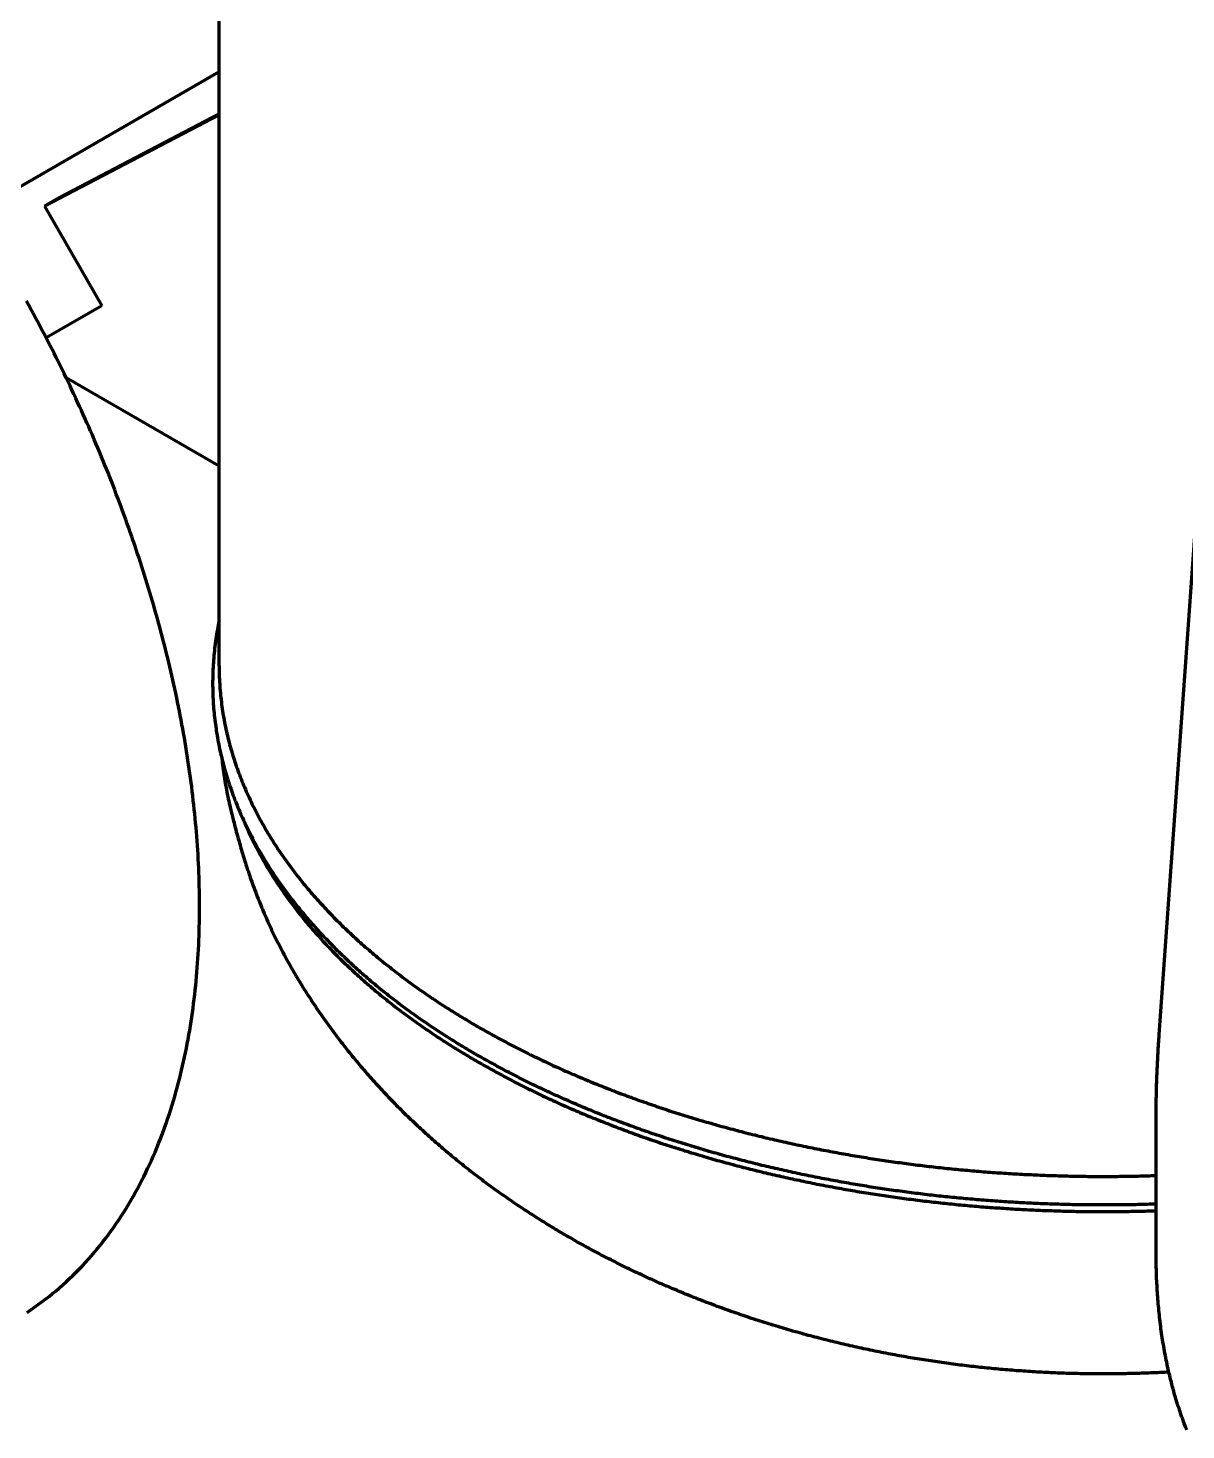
# Model space of a CAD drawing. Header units: millimetres. Extents: x 0 to 2382, y 0 to 420.
# Drawn here: x 303.14 to 328.67, y 49.28 to 80.2 of the extents above; entities that cross this region are included whole.
import ezdxf

# ---------------------------------------------------------------- set-up
doc = ezdxf.new("R2010")
doc.units = ezdxf.units.MM
doc.layers.add('01-VISIBLE', color=7, linetype='CONTINUOUS', lineweight=70)

msp = doc.modelspace()

# ---------------------------------------------------------------- linework, layer by layer
at = {"layer": '01-VISIBLE'}
for p, q in [((307.351, 66.128), (307.351, 86.487)), ((328.077, 57.996), (330.047, 85.642)), ((307.351, 79.228), (301.952, 76.111)), ((307.351, 78.283), (303.499, 76.268)), ((307.351, 78.301), (303.835, 76.461)), ((303.835, 76.461), (303.499, 76.268)), ((303.499, 76.268), (304.768, 74.071)), ((304.768, 74.071), (303.539, 73.361)), ((304.768, 74.071), (303.539, 73.361)), ((303.976, 72.486), (307.351, 70.538)), ((328.009, 53.166), (328.009, 56.129))]:
    msp.add_line(p, q, dxfattribs=at)
for points in [[(303.116, 51.87), (303.199, 51.926), (303.281, 51.982), (303.363, 52.041), (303.443, 52.1), (303.522, 52.16), (303.601, 52.222), (303.679, 52.284), (303.755, 52.348), (303.831, 52.413), (303.906, 52.479), (303.98, 52.546), (304.053, 52.615), (304.125, 52.684), (304.196, 52.754), (304.266, 52.825), (304.335, 52.897), (304.403, 52.97), (304.47, 53.044), (304.536, 53.119), (304.6, 53.195), (304.664, 53.272), (304.727, 53.349), (304.789, 53.427), (304.85, 53.506), (304.91, 53.586), (304.969, 53.667), (305.027, 53.748), (305.084, 53.83), (305.14, 53.913), (305.194, 53.996), (305.248, 54.08), (305.301, 54.165), (305.353, 54.25), (305.404, 54.336), (305.454, 54.423), (305.502, 54.51), (305.55, 54.597), (305.597, 54.685), (305.643, 54.774), (305.688, 54.863), (305.732, 54.953), (305.775, 55.043), (305.817, 55.133), (305.859, 55.224), (305.899, 55.315), (305.938, 55.407), (305.977, 55.499), (306.015, 55.592), (306.051, 55.684), (306.087, 55.778), (306.122, 55.871), (306.156, 55.965), (306.189, 56.059), (306.222, 56.153), (306.253, 56.248), (306.284, 56.343), (306.314, 56.438), (306.343, 56.534), (306.371, 56.63), (306.398, 56.726), (306.425, 56.822), (306.451, 56.918), (306.476, 57.015), (306.5, 57.112), (306.523, 57.209), (306.546, 57.306), (306.568, 57.403), (306.589, 57.501), (306.61, 57.598), (306.63, 57.696), (306.649, 57.794), (306.667, 57.892), (306.685, 57.99), (306.702, 58.089), (306.718, 58.187), (306.733, 58.286), (306.748, 58.385), (306.763, 58.483), (306.776, 58.582), (306.789, 58.681), (306.801, 58.78), (306.813, 58.879), (306.824, 58.979), (306.834, 59.078), (306.844, 59.177), (306.853, 59.277), (306.861, 59.376), (306.869, 59.476), (306.877, 59.575), (306.883, 59.675), (306.889, 59.774), (306.895, 59.874), (306.9, 59.974), (306.904, 60.073), (306.908, 60.173), (306.911, 60.273), (306.914, 60.373), (306.916, 60.472), (306.917, 60.572), (306.918, 60.672), (306.919, 60.772), (306.919, 60.872), (306.918, 60.971), (306.917, 61.071), (306.916, 61.171), (306.914, 61.271), (306.911, 61.371), (306.908, 61.47), (306.904, 61.57), (306.9, 61.67), (306.896, 61.77), (306.891, 61.869), (306.885, 61.969), (306.879, 62.069), (306.872, 62.168), (306.865, 62.268), (306.858, 62.367), (306.85, 62.467), (306.842, 62.566), (306.833, 62.666), (306.824, 62.765), (306.814, 62.864), (306.804, 62.964), (306.793, 63.063), (306.782, 63.162), (306.771, 63.261), (306.759, 63.36), (306.746, 63.459), (306.734, 63.558), (306.72, 63.657), (306.707, 63.756), (306.693, 63.855), (306.678, 63.954), (306.664, 64.052), (306.648, 64.151), (306.633, 64.25), (306.617, 64.348), (306.6, 64.447), (306.584, 64.545), (306.566, 64.643), (306.549, 64.742), (306.531, 64.84), (306.512, 64.938), (306.494, 65.036), (306.475, 65.134), (306.455, 65.232), (306.435, 65.33), (306.415, 65.427), (306.394, 65.525), (306.374, 65.623), (306.352, 65.72), (306.331, 65.817), (306.308, 65.915), (306.286, 66.012), (306.263, 66.109), (306.24, 66.206), (306.217, 66.303), (306.193, 66.4), (306.169, 66.497), (306.144, 66.594), (306.119, 66.691), (306.094, 66.787), (306.069, 66.884), (306.043, 66.98), (306.017, 67.076), (305.99, 67.173), (305.963, 67.269), (305.936, 67.365), (305.909, 67.461), (305.881, 67.557), (305.853, 67.652), (305.824, 67.748), (305.795, 67.844), (305.766, 67.939), (305.737, 68.034), (305.707, 68.13), (305.677, 68.225), (305.647, 68.32), (305.616, 68.415), (305.585, 68.51), (305.554, 68.604), (305.522, 68.699), (305.49, 68.794), (305.458, 68.888), (305.425, 68.983), (305.393, 69.077), (305.359, 69.171), (305.326, 69.265), (305.292, 69.359), (305.258, 69.453), (305.224, 69.546), (305.189, 69.64), (305.154, 69.734), (305.119, 69.827), (305.084, 69.92), (305.048, 70.013), (305.012, 70.107), (304.976, 70.2), (304.939, 70.292), (304.902, 70.385), (304.865, 70.478), (304.827, 70.57), (304.79, 70.663), (304.752, 70.755), (304.713, 70.847), (304.675, 70.939), (304.636, 71.031), (304.597, 71.123), (304.557, 71.214), (304.517, 71.306), (304.477, 71.398), (304.437, 71.489), (304.397, 71.58), (304.356, 71.671), (304.315, 71.762), (304.274, 71.853), (304.232, 71.944), (304.19, 72.034), (304.148, 72.125), (304.106, 72.215), (304.063, 72.305), (304.02, 72.395), (303.977, 72.485), (303.933, 72.575), (303.89, 72.665), (303.846, 72.755), (303.801, 72.844), (303.757, 72.933), (303.712, 73.023), (303.667, 73.112), (303.622, 73.201), (303.576, 73.289), (303.53, 73.378), (303.484, 73.467), (303.438, 73.555), (303.391, 73.643), (303.345, 73.731), (303.297, 73.819), (303.25, 73.907), (303.203, 73.995), (303.155, 74.083), (303.107, 74.17)], [(307.351, 67.13), (307.34, 67.079), (307.33, 67.028), (307.321, 66.977), (307.312, 66.926), (307.303, 66.875), (307.295, 66.824), (307.287, 66.773), (307.279, 66.721), (307.272, 66.67), (307.265, 66.619), (307.258, 66.567), (307.252, 66.516), (307.247, 66.464), (307.241, 66.413), (307.236, 66.361), (307.232, 66.31), (307.228, 66.258), (307.224, 66.206), (307.221, 66.155), (307.218, 66.103), (307.215, 66.051), (307.213, 65.999), (307.211, 65.947), (307.21, 65.896), (307.209, 65.844), (307.208, 65.792), (307.208, 65.74)], [(307.351, 66.128), (307.351, 66.078), (307.351, 66.028), (307.352, 65.978), (307.354, 65.928), (307.355, 65.878), (307.358, 65.828), (307.36, 65.778), (307.363, 65.728), (307.366, 65.678), (307.37, 65.628), (307.374, 65.578), (307.378, 65.528), (307.383, 65.478), (307.388, 65.429), (307.394, 65.379), (307.4, 65.329), (307.406, 65.28), (307.413, 65.23), (307.42, 65.18), (307.427, 65.131), (307.435, 65.081), (307.443, 65.032), (307.452, 64.983), (307.461, 64.934), (307.47, 64.884), (307.48, 64.835), (307.49, 64.786), (307.5, 64.737), (307.511, 64.688), (307.522, 64.64), (307.533, 64.591), (307.545, 64.542), (307.557, 64.494), (307.57, 64.445), (307.583, 64.397), (307.596, 64.348), (307.609, 64.3), (307.623, 64.252), (307.637, 64.204), (307.652, 64.156), (307.667, 64.109), (307.682, 64.061), (307.698, 64.013), (307.714, 63.966), (307.73, 63.919), (307.746, 63.871), (307.763, 63.824), (307.78, 63.777), (307.798, 63.73), (307.816, 63.684), (307.834, 63.637), (307.852, 63.59), (307.871, 63.544), (307.89, 63.498), (307.91, 63.452), (307.929, 63.406), (307.949, 63.36), (307.97, 63.314), (307.99, 63.268), (308.011, 63.223), (308.032, 63.177), (308.054, 63.132), (308.075, 63.087), (308.097, 63.042), (308.12, 62.997), (308.142, 62.953), (308.165, 62.908), (308.188, 62.864), (308.212, 62.819), (308.235, 62.775), (308.259, 62.731), (308.283, 62.688), (308.308, 62.644), (308.333, 62.6), (308.358, 62.557), (308.383, 62.514), (308.408, 62.471), (308.434, 62.428), (308.46, 62.385), (308.486, 62.342), (308.513, 62.3), (308.539, 62.257), (308.566, 62.215), (308.593, 62.173), (308.621, 62.131), (308.648, 62.09), (308.676, 62.048), (308.704, 62.007), (308.733, 61.965), (308.761, 61.924), (308.79, 61.883), (308.819, 61.842), (308.848, 61.802), (308.877, 61.761), (308.907, 61.721), (308.937, 61.681), (308.967, 61.64), (308.997, 61.601), (309.027, 61.561), (309.058, 61.521), (309.089, 61.482), (309.12, 61.442), (309.151, 61.403), (309.182, 61.364), (309.214, 61.325), (309.246, 61.287), (309.278, 61.248), (309.31, 61.21), (309.342, 61.172), (309.375, 61.134), (309.407, 61.096), (309.44, 61.058), (309.473, 61.02), (309.506, 60.983), (309.54, 60.945), (309.573, 60.908), (309.607, 60.871), (309.641, 60.834), (309.675, 60.798), (309.709, 60.761), (309.743, 60.725), (309.778, 60.688), (309.812, 60.652), (309.847, 60.616), (309.882, 60.581), (309.917, 60.545), (309.953, 60.509), (309.988, 60.474), (310.024, 60.439), (310.059, 60.404), (310.095, 60.369), (310.131, 60.334), (310.167, 60.299), (310.204, 60.265), (310.24, 60.231), (310.277, 60.196), (310.313, 60.162), (310.35, 60.129), (310.387, 60.095), (310.424, 60.061), (310.461, 60.028), (310.499, 59.994), (310.536, 59.961), (310.574, 59.928), (310.612, 59.895), (310.649, 59.863), (310.687, 59.83), (310.725, 59.797), (310.764, 59.765), (310.802, 59.733), (310.84, 59.701), (310.879, 59.669), (310.918, 59.637), (310.956, 59.606), (310.995, 59.574), (311.034, 59.543), (311.074, 59.512), (311.113, 59.481), (311.152, 59.45), (311.192, 59.419), (311.231, 59.388), (311.271, 59.358), (311.311, 59.327), (311.35, 59.297), (311.39, 59.267), (311.43, 59.237), (311.471, 59.207), (311.511, 59.177), (311.551, 59.148), (311.592, 59.118), (311.632, 59.089), (311.673, 59.06), (311.714, 59.031), (311.755, 59.002), (311.795, 58.973), (311.836, 58.944), (311.878, 58.916), (311.919, 58.887), (311.96, 58.859), (312.001, 58.831), (312.043, 58.803), (312.084, 58.775), (312.126, 58.747), (312.168, 58.719), (312.21, 58.692), (312.252, 58.664), (312.293, 58.637), (312.336, 58.61), (312.378, 58.583), (312.42, 58.556), (312.462, 58.529), (312.505, 58.503), (312.547, 58.476), (312.589, 58.45), (312.632, 58.423), (312.675, 58.397), (312.718, 58.371), (312.76, 58.345), (312.803, 58.32), (312.846, 58.294), (312.889, 58.268), (312.932, 58.243), (312.975, 58.218), (313.019, 58.192), (313.062, 58.167)], [(307.208, 65.74), (307.208, 65.69), (307.209, 65.64), (307.21, 65.59), (307.211, 65.54), (307.213, 65.489), (307.215, 65.439), (307.217, 65.389), (307.22, 65.339), (307.223, 65.289), (307.227, 65.239), (307.23, 65.189), (307.235, 65.139), (307.239, 65.089), (307.244, 65.039), (307.25, 64.989), (307.255, 64.94), (307.261, 64.89), (307.268, 64.84), (307.275, 64.79), (307.282, 64.741), (307.289, 64.691), (307.297, 64.641), (307.305, 64.592), (307.314, 64.543), (307.323, 64.493), (307.332, 64.444), (307.342, 64.395), (307.352, 64.346), (307.362, 64.296), (307.373, 64.247), (307.384, 64.199), (307.395, 64.15), (307.407, 64.101), (307.419, 64.052), (307.431, 64.004), (307.444, 63.955), (307.457, 63.907), (307.47, 63.858), (307.484, 63.81), (307.498, 63.762), (307.513, 63.714), (307.527, 63.666), (307.542, 63.618), (307.558, 63.57), (307.573, 63.523), (307.589, 63.475), (307.606, 63.428), (307.622, 63.38), (307.639, 63.333), (307.656, 63.286), (307.674, 63.239), (307.692, 63.192), (307.71, 63.145), (307.728, 63.099), (307.747, 63.052), (307.766, 63.006), (307.786, 62.96), (307.805, 62.913), (307.825, 62.867), (307.845, 62.821), (307.866, 62.776), (307.887, 62.73), (307.908, 62.685), (307.929, 62.639), (307.951, 62.594), (307.973, 62.549), (307.995, 62.504), (308.017, 62.459), (308.04, 62.414), (308.063, 62.37), (308.086, 62.325), (308.11, 62.281), (308.134, 62.237), (308.158, 62.193), (308.182, 62.149), (308.207, 62.105), (308.231, 62.061), (308.256, 62.018), (308.282, 61.975), (308.307, 61.932), (308.333, 61.888), (308.359, 61.846), (308.385, 61.803), (308.412, 61.76), (308.438, 61.718), (308.465, 61.676), (308.493, 61.633), (308.52, 61.591), (308.548, 61.549), (308.575, 61.508), (308.604, 61.466), (308.632, 61.425), (308.66, 61.384), (308.689, 61.342), (308.718, 61.301), (308.747, 61.261), (308.777, 61.22), (308.806, 61.179), (308.836, 61.139), (308.866, 61.099), (308.896, 61.059), (308.926, 61.019), (308.957, 60.979), (308.988, 60.939), (309.019, 60.9), (309.05, 60.861), (309.081, 60.821), (309.113, 60.782), (309.144, 60.744), (309.176, 60.705), (309.208, 60.666), (309.241, 60.628), (309.273, 60.59), (309.306, 60.551), (309.338, 60.513), (309.371, 60.476), (309.404, 60.438), (309.438, 60.4), (309.471, 60.363), (309.505, 60.326), (309.539, 60.289), (309.572, 60.252), (309.607, 60.215), (309.641, 60.178), (309.675, 60.142), (309.71, 60.106), (309.745, 60.069), (309.779, 60.033), (309.814, 59.997), (309.85, 59.962), (309.885, 59.926), (309.92, 59.891), (309.956, 59.855), (309.992, 59.82), (310.028, 59.785), (310.064, 59.75), (310.1, 59.716), (310.136, 59.681), (310.173, 59.646), (310.209, 59.612), (310.246, 59.578), (310.283, 59.544), (310.32, 59.51), (310.357, 59.476), (310.394, 59.443), (310.432, 59.409), (310.469, 59.376), (310.507, 59.343), (310.545, 59.31), (310.583, 59.277), (310.621, 59.244), (310.659, 59.212), (310.697, 59.179), (310.735, 59.147), (310.774, 59.115), (310.812, 59.083), (310.851, 59.051), (310.89, 59.019), (310.929, 58.987), (310.968, 58.956), (311.007, 58.925), (311.046, 58.893), (311.086, 58.862), (311.125, 58.831), (311.165, 58.8), (311.204, 58.77), (311.244, 58.739), (311.284, 58.709), (311.324, 58.679), (311.364, 58.648), (311.404, 58.618), (311.445, 58.589), (311.485, 58.559), (311.526, 58.529), (311.566, 58.5), (311.607, 58.47), (311.648, 58.441), (311.688, 58.412), (311.729, 58.383), (311.77, 58.354), (311.812, 58.325), (311.853, 58.297), (311.894, 58.268), (311.935, 58.24), (311.977, 58.212), (312.018, 58.184), (312.06, 58.156), (312.102, 58.128), (312.144, 58.1), (312.186, 58.073), (312.228, 58.045), (312.27, 58.018), (312.312, 57.991), (312.354, 57.964), (312.396, 57.937), (312.439, 57.91), (312.481, 57.883), (312.524, 57.857), (312.566, 57.83), (312.609, 57.804), (312.652, 57.778), (312.695, 57.752), (312.738, 57.726), (312.781, 57.7), (312.824, 57.674), (312.867, 57.648), (312.91, 57.623), (312.953, 57.598), (312.997, 57.572), (313.04, 57.547)], [(307.409, 64.091), (307.415, 64.041), (307.421, 63.991), (307.427, 63.941), (307.433, 63.892), (307.44, 63.842), (307.446, 63.792), (307.454, 63.743), (307.461, 63.693), (307.469, 63.644), (307.477, 63.594), (307.485, 63.545), (307.494, 63.495), (307.503, 63.446), (307.512, 63.397), (307.521, 63.348), (307.531, 63.298), (307.541, 63.249), (307.551, 63.2), (307.562, 63.151), (307.573, 63.102), (307.584, 63.054), (307.595, 63.005), (307.606, 62.956), (307.618, 62.907), (307.63, 62.858), (307.642, 62.81), (307.654, 62.761), (307.666, 62.713), (307.679, 62.664), (307.692, 62.616), (307.704, 62.567), (307.717, 62.519), (307.73, 62.47), (307.743, 62.422), (307.757, 62.374), (307.77, 62.325), (307.784, 62.277), (307.797, 62.229), (307.811, 62.181), (307.825, 62.133), (307.839, 62.085), (307.853, 62.036), (307.868, 61.988), (307.882, 61.941), (307.897, 61.893), (307.911, 61.845), (307.926, 61.797), (307.942, 61.749), (307.957, 61.701), (307.972, 61.654), (307.988, 61.606), (308.004, 61.559), (308.02, 61.511), (308.036, 61.464), (308.053, 61.416), (308.07, 61.369), (308.086, 61.322), (308.104, 61.275), (308.121, 61.228), (308.139, 61.181), (308.157, 61.134), (308.175, 61.088), (308.193, 61.041), (308.211, 60.994), (308.23, 60.948), (308.249, 60.901), (308.268, 60.855), (308.287, 60.809), (308.306, 60.762), (308.325, 60.716), (308.345, 60.67), (308.364, 60.624), (308.385, 60.578), (308.405, 60.532), (308.425, 60.486), (308.446, 60.441), (308.467, 60.395), (308.488, 60.35), (308.509, 60.304), (308.531, 60.259), (308.553, 60.214), (308.574, 60.169), (308.597, 60.124), (308.619, 60.079), (308.641, 60.034), (308.664, 59.99), (308.687, 59.945), (308.71, 59.9), (308.733, 59.856), (308.756, 59.812), (308.78, 59.767), (308.804, 59.723), (308.827, 59.679), (308.852, 59.635), (308.876, 59.592), (308.9, 59.548), (308.925, 59.504), (308.95, 59.461), (308.975, 59.417), (309, 59.374), (309.025, 59.331), (309.051, 59.287), (309.076, 59.244), (309.102, 59.201), (309.128, 59.159), (309.154, 59.116), (309.18, 59.073), (309.207, 59.031), (309.234, 58.988), (309.26, 58.946), (309.287, 58.904), (309.314, 58.861), (309.342, 58.819), (309.369, 58.777), (309.396, 58.735), (309.424, 58.694), (309.452, 58.652), (309.48, 58.61), (309.508, 58.569), (309.536, 58.528), (309.565, 58.486), (309.593, 58.445), (309.622, 58.404), (309.65, 58.363), (309.679, 58.322), (309.708, 58.281), (309.738, 58.24), (309.767, 58.2), (309.796, 58.159), (309.826, 58.119), (309.856, 58.079), (309.886, 58.038), (309.916, 57.998), (309.946, 57.958), (309.976, 57.918), (310.007, 57.878), (310.037, 57.839), (310.068, 57.799), (310.099, 57.76), (310.129, 57.72), (310.161, 57.681), (310.192, 57.642), (310.223, 57.602), (310.255, 57.563), (310.286, 57.525), (310.318, 57.486), (310.35, 57.447), (310.382, 57.409), (310.414, 57.37), (310.446, 57.332), (310.478, 57.293), (310.511, 57.255), (310.543, 57.217), (310.576, 57.179), (310.609, 57.141), (310.642, 57.104), (310.675, 57.066), (310.708, 57.028), (310.742, 56.991), (310.775, 56.954), (310.809, 56.917), (310.842, 56.879), (310.876, 56.842), (310.91, 56.806), (310.944, 56.769), (310.978, 56.732), (311.013, 56.696), (311.047, 56.659), (311.081, 56.623), (311.116, 56.587), (311.151, 56.551), (311.186, 56.515), (311.221, 56.479), (311.256, 56.443), (311.291, 56.407), (311.326, 56.372), (311.362, 56.336), (311.397, 56.301), (311.433, 56.266), (311.469, 56.231), (311.505, 56.196), (311.541, 56.161), (311.577, 56.126), (311.613, 56.092), (311.649, 56.057), (311.686, 56.023), (311.722, 55.988), (311.759, 55.954), (311.796, 55.92), (311.833, 55.886), (311.87, 55.852), (311.907, 55.819), (311.944, 55.785), (311.981, 55.752), (312.018, 55.718), (312.056, 55.685), (312.093, 55.652), (312.131, 55.619), (312.169, 55.586), (312.207, 55.553), (312.245, 55.52), (312.283, 55.487), (312.321, 55.455), (312.359, 55.423), (312.397, 55.39), (312.436, 55.358), (312.474, 55.326), (312.513, 55.294), (312.552, 55.262), (312.59, 55.231), (312.629, 55.199), (312.668, 55.167), (312.707, 55.136), (312.746, 55.105), (312.786, 55.074), (312.825, 55.043), (312.864, 55.012), (312.904, 54.981), (312.943, 54.95), (312.983, 54.92), (313.023, 54.889), (313.063, 54.859), (313.103, 54.828), (313.143, 54.798), (313.183, 54.768), (313.223, 54.738), (313.263, 54.708), (313.304, 54.679), (313.344, 54.649), (313.385, 54.62), (313.425, 54.59), (313.466, 54.561), (313.507, 54.532), (313.547, 54.503), (313.588, 54.474), (313.629, 54.445), (313.67, 54.416), (313.711, 54.388), (313.753, 54.359), (313.794, 54.331), (313.835, 54.302), (313.877, 54.274), (313.918, 54.246), (313.96, 54.218), (314.001, 54.19), (314.043, 54.163), (314.085, 54.135), (314.127, 54.107), (314.169, 54.08), (314.211, 54.053), (314.253, 54.026), (314.295, 53.998), (314.337, 53.972), (314.38, 53.945), (314.422, 53.918), (314.464, 53.891), (314.507, 53.865), (314.55, 53.838), (314.592, 53.812), (314.635, 53.786), (314.678, 53.76), (314.721, 53.734), (314.763, 53.708), (314.806, 53.682), (314.849, 53.656), (314.893, 53.631), (314.936, 53.605), (314.979, 53.58), (315.022, 53.555), (315.066, 53.53)], [(307.889, 62.726), (307.908, 62.68), (307.928, 62.634), (307.948, 62.588), (307.968, 62.542), (307.988, 62.496), (308.009, 62.451), (308.03, 62.406), (308.052, 62.36), (308.074, 62.315), (308.096, 62.27), (308.118, 62.225), (308.14, 62.181), (308.163, 62.136), (308.186, 62.092), (308.21, 62.047), (308.233, 62.003), (308.257, 61.959), (308.282, 61.915), (308.306, 61.872), (308.331, 61.828), (308.356, 61.785), (308.381, 61.741), (308.406, 61.698), (308.432, 61.655), (308.458, 61.612), (308.484, 61.57), (308.511, 61.527), (308.537, 61.485), (308.564, 61.443), (308.591, 61.401), (308.619, 61.359), (308.646, 61.317), (308.674, 61.275), (308.702, 61.234), (308.731, 61.192), (308.759, 61.151), (308.788, 61.11), (308.817, 61.069), (308.846, 61.029), (308.875, 60.988), (308.905, 60.948), (308.935, 60.907), (308.965, 60.867), (308.995, 60.827), (309.025, 60.788), (309.056, 60.748), (309.087, 60.708), (309.118, 60.669), (309.149, 60.63), (309.18, 60.591), (309.212, 60.552), (309.244, 60.513), (309.276, 60.475), (309.308, 60.436), (309.34, 60.398), (309.373, 60.36), (309.405, 60.322), (309.438, 60.284), (309.471, 60.247), (309.504, 60.209), (309.538, 60.172), (309.571, 60.135), (309.605, 60.098), (309.639, 60.061), (309.673, 60.024), (309.707, 59.987), (309.742, 59.951), (309.776, 59.915), (309.811, 59.878), (309.846, 59.842), (309.881, 59.807), (309.916, 59.771), (309.951, 59.735), (309.986, 59.7), (310.022, 59.665), (310.058, 59.63), (310.094, 59.595), (310.13, 59.56), (310.166, 59.525), (310.202, 59.491), (310.238, 59.456), (310.275, 59.422), (310.312, 59.388), (310.349, 59.354), (310.386, 59.32), (310.423, 59.287), (310.46, 59.253), (310.497, 59.22), (310.535, 59.187), (310.572, 59.154), (310.61, 59.121), (310.648, 59.088), (310.686, 59.055), (310.724, 59.023), (310.762, 58.991), (310.801, 58.958), (310.839, 58.926), (310.878, 58.894), (310.916, 58.863), (310.955, 58.831), (310.994, 58.799), (311.033, 58.768), (311.072, 58.737), (311.112, 58.706), (311.151, 58.675), (311.191, 58.644), (311.23, 58.613), (311.27, 58.583), (311.31, 58.552), (311.349, 58.522), (311.389, 58.492), (311.43, 58.462), (311.47, 58.432), (311.51, 58.402), (311.55, 58.373), (311.591, 58.343), (311.631, 58.314), (311.672, 58.285), (311.713, 58.255), (311.754, 58.226), (311.795, 58.198), (311.836, 58.169), (311.877, 58.14), (311.918, 58.112), (311.959, 58.084), (312.001, 58.055), (312.042, 58.027), (312.084, 58), (312.126, 57.972), (312.167, 57.944), (312.209, 57.917), (312.251, 57.889), (312.293, 57.862), (312.335, 57.835), (312.377, 57.808), (312.42, 57.781), (312.462, 57.754), (312.504, 57.727), (312.547, 57.701), (312.589, 57.674), (312.632, 57.648), (312.675, 57.622), (312.717, 57.596), (312.76, 57.57), (312.803, 57.544), (312.846, 57.518), (312.889, 57.493), (312.932, 57.467), (312.975, 57.442), (313.019, 57.417), (313.062, 57.392)], [(313.062, 58.167), (313.105, 58.142), (313.149, 58.117), (313.193, 58.093), (313.236, 58.068), (313.28, 58.043), (313.324, 58.019), (313.368, 57.995), (313.412, 57.97), (313.455, 57.946), (313.5, 57.922), (313.544, 57.899), (313.588, 57.875), (313.632, 57.851), (313.676, 57.828), (313.721, 57.804), (313.765, 57.781), (313.809, 57.758), (313.854, 57.735), (313.899, 57.712), (313.943, 57.689), (313.988, 57.666), (314.033, 57.644), (314.077, 57.621), (314.122, 57.599), (314.167, 57.577), (314.212, 57.554), (314.257, 57.532), (314.302, 57.51), (314.347, 57.489), (314.393, 57.467), (314.438, 57.445), (314.483, 57.424), (314.528, 57.402), (314.574, 57.381), (314.619, 57.36), (314.665, 57.339), (314.71, 57.318), (314.756, 57.297), (314.802, 57.276), (314.847, 57.255), (314.893, 57.235), (314.939, 57.214), (314.984, 57.194), (315.03, 57.174), (315.076, 57.154), (315.122, 57.134), (315.168, 57.114), (315.214, 57.094), (315.26, 57.074), (315.306, 57.055), (315.353, 57.035), (315.399, 57.016), (315.445, 56.996), (315.491, 56.977), (315.538, 56.958), (315.584, 56.939), (315.631, 56.92), (315.677, 56.901), (315.724, 56.883), (315.77, 56.864), (315.817, 56.845), (315.863, 56.827), (315.91, 56.809), (315.957, 56.79), (316.003, 56.772), (316.05, 56.754), (316.097, 56.736), (316.144, 56.719), (316.191, 56.701), (316.238, 56.683), (316.285, 56.666), (316.332, 56.648), (316.379, 56.631), (316.426, 56.614), (316.473, 56.596), (316.52, 56.579), (316.567, 56.562), (316.614, 56.546), (316.662, 56.529), (316.709, 56.512), (316.756, 56.496), (316.804, 56.479), (316.851, 56.463), (316.898, 56.446), (316.946, 56.43), (316.993, 56.414), (317.041, 56.398), (317.088, 56.382), (317.136, 56.366), (317.184, 56.351), (317.231, 56.335), (317.279, 56.319), (317.327, 56.304), (317.374, 56.289), (317.422, 56.273), (317.47, 56.258), (317.518, 56.243), (317.565, 56.228), (317.613, 56.213), (317.661, 56.198), (317.709, 56.184), (317.757, 56.169), (317.805, 56.154), (317.853, 56.14), (317.901, 56.125), (317.949, 56.111), (317.997, 56.097), (318.045, 56.083), (318.093, 56.069), (318.142, 56.055), (318.19, 56.041), (318.238, 56.027), (318.286, 56.014), (318.334, 56), (318.383, 55.987), (318.431, 55.973), (318.479, 55.96), (318.528, 55.947), (318.576, 55.934), (318.625, 55.921), (318.673, 55.908), (318.721, 55.895), (318.77, 55.882), (318.818, 55.869), (318.867, 55.857), (318.915, 55.844), (318.964, 55.832), (319.013, 55.819), (319.061, 55.807), (319.11, 55.795), (319.158, 55.783), (319.207, 55.771), (319.256, 55.759), (319.305, 55.747), (319.353, 55.735), (319.402, 55.723), (319.451, 55.712), (319.5, 55.7), (319.548, 55.689), (319.597, 55.678), (319.646, 55.666), (319.695, 55.655), (319.744, 55.644), (319.793, 55.633), (319.842, 55.622), (319.891, 55.611), (319.94, 55.601), (319.989, 55.59), (320.038, 55.579), (320.087, 55.569), (320.136, 55.558), (320.185, 55.548), (320.234, 55.538), (320.283, 55.528), (320.332, 55.517), (320.381, 55.507), (320.43, 55.497), (320.479, 55.488), (320.529, 55.478), (320.578, 55.468), (320.627, 55.459), (320.676, 55.449), (320.725, 55.44), (320.775, 55.43), (320.824, 55.421), (320.873, 55.412), (320.923, 55.403), (320.972, 55.394), (321.021, 55.385), (321.07, 55.376), (321.12, 55.367), (321.169, 55.358), (321.219, 55.35), (321.268, 55.341), (321.317, 55.332), (321.367, 55.324), (321.416, 55.316), (321.466, 55.308), (321.515, 55.299), (321.565, 55.291), (321.614, 55.283), (321.664, 55.275), (321.713, 55.267), (321.763, 55.26), (321.812, 55.252), (321.862, 55.244), (321.911, 55.237), (321.961, 55.229), (322.01, 55.222), (322.06, 55.215), (322.11, 55.208), (322.159, 55.2), (322.209, 55.193), (322.259, 55.186), (322.308, 55.179), (322.358, 55.173), (322.408, 55.166), (322.457, 55.159), (322.507, 55.153), (322.557, 55.146), (322.606, 55.14), (322.656, 55.133), (322.706, 55.127), (322.756, 55.121), (322.805, 55.115), (322.855, 55.109), (322.905, 55.103), (322.955, 55.097), (323.005, 55.091), (323.054, 55.085), (323.104, 55.079), (323.154, 55.074), (323.204, 55.068), (323.254, 55.063), (323.303, 55.058), (323.353, 55.052), (323.403, 55.047), (323.453, 55.042), (323.503, 55.037), (323.553, 55.032), (323.603, 55.027), (323.653, 55.022), (323.702, 55.017), (323.752, 55.013), (323.802, 55.008), (323.852, 55.004), (323.902, 54.999), (323.952, 54.995), (324.002, 54.991), (324.052, 54.986), (324.102, 54.982), (324.152, 54.978), (324.202, 54.974), (324.252, 54.97), (324.302, 54.966), (324.352, 54.963), (324.402, 54.959), (324.452, 54.955), (324.502, 54.952), (324.552, 54.948), (324.602, 54.945), (324.652, 54.942), (324.702, 54.938), (324.752, 54.935), (324.802, 54.932), (324.852, 54.929), (324.902, 54.926), (324.952, 54.923), (325.002, 54.92), (325.052, 54.918), (325.102, 54.915), (325.152, 54.913), (325.203, 54.91), (325.253, 54.908), (325.303, 54.905), (325.353, 54.903), (325.403, 54.901), (325.453, 54.899), (325.503, 54.897), (325.553, 54.895), (325.603, 54.893), (325.653, 54.891), (325.703, 54.889), (325.754, 54.888), (325.804, 54.886), (325.854, 54.884), (325.904, 54.883), (325.954, 54.882), (326.004, 54.88), (326.054, 54.879), (326.104, 54.878), (326.154, 54.877), (326.205, 54.876), (326.255, 54.875), (326.305, 54.874), (326.355, 54.873), (326.405, 54.873), (326.455, 54.872), (326.505, 54.871), (326.555, 54.871), (326.606, 54.871), (326.656, 54.87), (326.706, 54.87), (326.756, 54.87), (326.806, 54.87), (326.856, 54.87), (326.906, 54.87), (326.957, 54.87), (327.007, 54.87), (327.057, 54.87), (327.107, 54.871), (327.157, 54.871), (327.207, 54.872), (327.257, 54.872), (327.307, 54.873), (327.358, 54.874), (327.408, 54.874), (327.458, 54.875), (327.508, 54.876), (327.558, 54.877), (327.608, 54.878), (327.658, 54.879), (327.708, 54.881), (327.759, 54.882), (327.809, 54.883), (327.859, 54.885), (327.909, 54.886), (327.959, 54.888), (328.009, 54.89)], [(328.009, 56.129), (328.009, 56.18), (328.009, 56.23), (328.01, 56.281), (328.01, 56.331), (328.01, 56.382), (328.011, 56.432), (328.012, 56.483), (328.012, 56.533), (328.013, 56.584), (328.014, 56.634), (328.015, 56.685), (328.016, 56.735), (328.018, 56.786), (328.019, 56.836), (328.02, 56.887), (328.022, 56.937), (328.024, 56.987), (328.025, 57.038), (328.027, 57.088), (328.029, 57.139), (328.031, 57.189), (328.033, 57.24), (328.036, 57.29), (328.038, 57.341), (328.04, 57.391), (328.043, 57.442), (328.046, 57.492), (328.048, 57.542), (328.051, 57.593), (328.054, 57.643), (328.057, 57.694), (328.06, 57.744), (328.063, 57.794), (328.066, 57.845), (328.07, 57.895), (328.073, 57.946), (328.077, 57.996)], [(328.009, 54.259), (327.959, 54.257), (327.909, 54.256), (327.859, 54.254), (327.809, 54.253), (327.759, 54.251), (327.709, 54.25), (327.659, 54.249), (327.609, 54.247), (327.559, 54.246), (327.509, 54.245), (327.459, 54.244), (327.409, 54.244), (327.359, 54.243), (327.309, 54.242), (327.259, 54.241), (327.208, 54.241), (327.158, 54.24), (327.108, 54.24), (327.058, 54.24), (327.008, 54.239), (326.958, 54.239), (326.908, 54.239), (326.858, 54.239), (326.808, 54.239), (326.758, 54.239), (326.708, 54.239), (326.658, 54.24), (326.608, 54.24), (326.558, 54.24), (326.508, 54.241), (326.458, 54.241), (326.408, 54.242), (326.358, 54.243), (326.308, 54.243), (326.258, 54.244), (326.208, 54.245), (326.158, 54.246), (326.107, 54.247), (326.057, 54.248), (326.007, 54.25), (325.957, 54.251), (325.907, 54.252), (325.857, 54.254), (325.807, 54.255), (325.757, 54.257), (325.707, 54.258), (325.657, 54.26), (325.607, 54.262), (325.557, 54.264), (325.507, 54.266), (325.457, 54.268), (325.407, 54.27), (325.357, 54.272), (325.307, 54.274), (325.257, 54.277), (325.207, 54.279), (325.157, 54.282), (325.107, 54.284), (325.057, 54.287), (325.007, 54.289), (324.957, 54.292), (324.907, 54.295), (324.857, 54.298), (324.807, 54.301), (324.757, 54.304), (324.707, 54.307), (324.658, 54.31), (324.608, 54.314), (324.558, 54.317), (324.508, 54.321), (324.458, 54.324), (324.408, 54.328), (324.358, 54.331), (324.308, 54.335), (324.258, 54.339), (324.208, 54.343), (324.158, 54.347), (324.108, 54.351), (324.059, 54.355), (324.009, 54.359), (323.959, 54.364), (323.909, 54.368), (323.859, 54.372), (323.809, 54.377), (323.759, 54.381), (323.71, 54.386), (323.66, 54.391), (323.61, 54.396), (323.56, 54.401), (323.51, 54.406), (323.461, 54.411), (323.411, 54.416), (323.361, 54.421), (323.311, 54.426), (323.261, 54.432), (323.212, 54.437), (323.162, 54.442), (323.112, 54.448), (323.062, 54.454), (323.013, 54.459), (322.963, 54.465), (322.913, 54.471), (322.864, 54.477), (322.814, 54.483), (322.764, 54.489), (322.715, 54.495), (322.665, 54.502), (322.615, 54.508), (322.566, 54.514), (322.516, 54.521), (322.466, 54.528), (322.417, 54.534), (322.367, 54.541), (322.318, 54.548), (322.268, 54.555), (322.219, 54.562), (322.169, 54.569), (322.119, 54.576), (322.07, 54.583), (322.02, 54.59), (321.971, 54.598), (321.921, 54.605), (321.872, 54.612), (321.822, 54.62), (321.773, 54.628), (321.724, 54.635), (321.674, 54.643), (321.625, 54.651), (321.575, 54.659), (321.526, 54.667), (321.476, 54.675), (321.427, 54.684), (321.378, 54.692), (321.328, 54.7), (321.279, 54.709), (321.23, 54.717), (321.18, 54.726), (321.131, 54.735), (321.082, 54.743), (321.033, 54.752), (320.983, 54.761), (320.934, 54.77), (320.885, 54.779), (320.836, 54.788), (320.787, 54.798), (320.737, 54.807), (320.688, 54.816), (320.639, 54.826), (320.59, 54.836), (320.541, 54.845), (320.492, 54.855), (320.443, 54.865), (320.394, 54.875), (320.345, 54.885), (320.296, 54.895), (320.247, 54.905), (320.198, 54.915), (320.149, 54.925), (320.1, 54.936), (320.051, 54.946), (320.002, 54.957), (319.953, 54.967), (319.904, 54.978), (319.855, 54.989), (319.806, 55), (319.757, 55.011), (319.709, 55.022), (319.66, 55.033), (319.611, 55.044), (319.562, 55.056), (319.514, 55.067), (319.465, 55.078), (319.416, 55.09), (319.367, 55.102), (319.319, 55.113), (319.27, 55.125), (319.222, 55.137), (319.173, 55.149), (319.124, 55.161), (319.076, 55.173), (319.027, 55.185), (318.979, 55.198), (318.93, 55.21), (318.882, 55.223), (318.833, 55.235), (318.785, 55.248), (318.737, 55.261), (318.688, 55.273), (318.64, 55.286), (318.591, 55.299), (318.543, 55.312), (318.495, 55.326), (318.447, 55.339), (318.398, 55.352), (318.35, 55.366), (318.302, 55.379), (318.254, 55.393), (318.206, 55.407), (318.158, 55.42), (318.109, 55.434), (318.061, 55.448), (318.013, 55.462), (317.965, 55.476), (317.917, 55.491), (317.869, 55.505), (317.821, 55.519), (317.774, 55.534), (317.726, 55.548), (317.678, 55.563), (317.63, 55.578), (317.582, 55.593), (317.534, 55.608), (317.487, 55.623), (317.439, 55.638), (317.391, 55.653), (317.344, 55.668), (317.296, 55.684), (317.248, 55.699), (317.201, 55.715), (317.153, 55.73), (317.106, 55.746), (317.058, 55.762), (317.011, 55.778), (316.964, 55.794), (316.916, 55.81), (316.869, 55.826), (316.822, 55.843), (316.774, 55.859), (316.727, 55.876), (316.68, 55.892), (316.633, 55.909), (316.585, 55.926), (316.538, 55.943), (316.491, 55.96), (316.444, 55.977), (316.397, 55.994), (316.35, 56.011), (316.303, 56.029), (316.256, 56.046), (316.21, 56.064), (316.163, 56.081), (316.116, 56.099), (316.069, 56.117), (316.022, 56.135), (315.976, 56.153), (315.929, 56.171), (315.882, 56.189), (315.836, 56.208), (315.789, 56.226), (315.743, 56.245), (315.696, 56.263), (315.65, 56.282), (315.604, 56.301), (315.557, 56.32), (315.511, 56.339), (315.465, 56.358), (315.419, 56.377), (315.372, 56.396), (315.326, 56.416), (315.28, 56.435), (315.234, 56.455), (315.188, 56.475), (315.142, 56.495), (315.096, 56.514), (315.05, 56.535), (315.005, 56.555), (314.959, 56.575), (314.913, 56.595), (314.867, 56.616), (314.822, 56.636), (314.776, 56.657), (314.731, 56.678), (314.685, 56.699), (314.64, 56.72), (314.594, 56.741), (314.549, 56.762), (314.504, 56.783), (314.458, 56.805), (314.413, 56.826), (314.368, 56.848), (314.323, 56.869), (314.278, 56.891), (314.233, 56.913), (314.188, 56.935), (314.143, 56.957), (314.098, 56.98), (314.054, 57.002), (314.009, 57.024), (313.964, 57.047), (313.92, 57.07), (313.875, 57.093), (313.831, 57.115), (313.786, 57.138), (313.742, 57.162), (313.697, 57.185), (313.653, 57.208), (313.609, 57.232), (313.565, 57.255), (313.521, 57.279), (313.477, 57.303), (313.433, 57.327), (313.389, 57.351), (313.345, 57.375), (313.301, 57.399), (313.258, 57.424), (313.214, 57.448), (313.17, 57.473), (313.127, 57.497), (313.083, 57.522), (313.04, 57.547)], [(313.062, 57.392), (313.105, 57.367), (313.149, 57.342), (313.193, 57.317), (313.236, 57.292), (313.28, 57.268), (313.324, 57.243), (313.368, 57.219), (313.412, 57.195), (313.455, 57.171), (313.5, 57.147), (313.544, 57.123), (313.588, 57.099), (313.632, 57.076), (313.676, 57.052), (313.721, 57.029), (313.765, 57.005), (313.809, 56.982), (313.854, 56.959), (313.899, 56.936), (313.943, 56.913), (313.988, 56.891), (314.033, 56.868), (314.077, 56.846), (314.122, 56.823), (314.167, 56.801), (314.212, 56.779), (314.257, 56.757), (314.302, 56.735), (314.347, 56.713), (314.393, 56.691), (314.438, 56.67), (314.483, 56.648), (314.528, 56.627), (314.574, 56.605), (314.619, 56.584), (314.665, 56.563), (314.71, 56.542), (314.756, 56.521), (314.802, 56.5), (314.847, 56.48), (314.893, 56.459), (314.939, 56.439), (314.984, 56.418), (315.03, 56.398), (315.076, 56.378), (315.122, 56.358), (315.168, 56.338), (315.214, 56.318), (315.26, 56.299), (315.306, 56.279), (315.353, 56.259), (315.399, 56.24), (315.445, 56.221), (315.491, 56.201), (315.538, 56.182), (315.584, 56.163), (315.631, 56.144), (315.677, 56.126), (315.724, 56.107), (315.77, 56.088), (315.817, 56.07), (315.863, 56.051), (315.91, 56.033), (315.957, 56.015), (316.003, 55.997), (316.05, 55.979), (316.097, 55.961), (316.144, 55.943), (316.191, 55.925), (316.238, 55.908), (316.285, 55.89), (316.332, 55.873), (316.379, 55.855), (316.426, 55.838), (316.473, 55.821), (316.52, 55.804), (316.567, 55.787), (316.614, 55.77), (316.662, 55.753), (316.709, 55.736), (316.756, 55.72), (316.804, 55.703), (316.851, 55.687), (316.898, 55.671), (316.946, 55.655), (316.993, 55.638), (317.041, 55.622), (317.088, 55.606), (317.136, 55.591), (317.184, 55.575), (317.231, 55.559), (317.279, 55.544), (317.327, 55.528), (317.374, 55.513), (317.422, 55.498), (317.47, 55.482), (317.518, 55.467), (317.565, 55.452), (317.613, 55.437), (317.661, 55.423), (317.709, 55.408), (317.757, 55.393), (317.805, 55.379), (317.853, 55.364), (317.901, 55.35), (317.949, 55.336), (317.997, 55.321), (318.045, 55.307), (318.093, 55.293), (318.142, 55.279), (318.19, 55.265), (318.238, 55.252), (318.286, 55.238), (318.334, 55.224), (318.383, 55.211), (318.431, 55.198), (318.479, 55.184), (318.528, 55.171), (318.576, 55.158), (318.625, 55.145), (318.673, 55.132), (318.721, 55.119), (318.77, 55.106), (318.818, 55.094), (318.867, 55.081), (318.915, 55.068), (318.964, 55.056), (319.013, 55.044), (319.061, 55.031), (319.11, 55.019), (319.158, 55.007), (319.207, 54.995), (319.256, 54.983), (319.305, 54.971), (319.353, 54.959), (319.402, 54.948), (319.451, 54.936), (319.5, 54.925), (319.548, 54.913), (319.597, 54.902), (319.646, 54.891), (319.695, 54.879), (319.744, 54.868), (319.793, 54.857), (319.842, 54.846), (319.891, 54.836), (319.94, 54.825), (319.989, 54.814), (320.038, 54.804), (320.087, 54.793), (320.136, 54.783), (320.185, 54.772), (320.234, 54.762), (320.283, 54.752), (320.332, 54.742), (320.381, 54.732), (320.43, 54.722), (320.479, 54.712), (320.529, 54.702), (320.578, 54.692), (320.627, 54.683), (320.676, 54.673), (320.725, 54.664), (320.775, 54.655), (320.824, 54.645), (320.873, 54.636), (320.923, 54.627), (320.972, 54.618), (321.021, 54.609), (321.07, 54.6), (321.12, 54.591), (321.169, 54.583), (321.219, 54.574), (321.268, 54.565), (321.317, 54.557), (321.367, 54.548), (321.416, 54.54), (321.466, 54.532), (321.515, 54.524), (321.565, 54.516), (321.614, 54.508), (321.664, 54.5), (321.713, 54.492), (321.763, 54.484), (321.812, 54.476), (321.862, 54.469), (321.911, 54.461), (321.961, 54.454), (322.01, 54.446), (322.06, 54.439), (322.11, 54.432), (322.159, 54.425), (322.209, 54.418), (322.259, 54.411), (322.308, 54.404), (322.358, 54.397), (322.408, 54.39), (322.457, 54.384), (322.507, 54.377), (322.557, 54.37), (322.606, 54.364), (322.656, 54.358), (322.706, 54.351), (322.756, 54.345), (322.805, 54.339), (322.855, 54.333), (322.905, 54.327), (322.955, 54.321), (323.005, 54.315), (323.054, 54.309), (323.104, 54.304), (323.154, 54.298), (323.204, 54.293), (323.254, 54.287), (323.303, 54.282), (323.353, 54.277), (323.403, 54.271), (323.453, 54.266), (323.503, 54.261), (323.553, 54.256), (323.603, 54.251), (323.653, 54.246), (323.702, 54.242), (323.752, 54.237), (323.802, 54.232), (323.852, 54.228), (323.902, 54.223), (323.952, 54.219), (324.002, 54.215), (324.052, 54.211), (324.102, 54.206), (324.152, 54.202), (324.202, 54.198), (324.252, 54.194), (324.302, 54.191), (324.352, 54.187), (324.402, 54.183), (324.452, 54.18), (324.502, 54.176), (324.552, 54.173), (324.602, 54.169), (324.652, 54.166), (324.702, 54.163), (324.752, 54.159), (324.802, 54.156), (324.852, 54.153), (324.902, 54.15), (324.952, 54.148), (325.002, 54.145), (325.052, 54.142), (325.102, 54.139), (325.152, 54.137), (325.203, 54.134), (325.253, 54.132), (325.303, 54.13), (325.353, 54.127), (325.403, 54.125), (325.453, 54.123), (325.503, 54.121), (325.553, 54.119), (325.603, 54.117), (325.653, 54.115), (325.703, 54.114), (325.754, 54.112), (325.804, 54.11), (325.854, 54.109), (325.904, 54.107), (325.954, 54.106), (326.004, 54.105), (326.054, 54.103), (326.104, 54.102), (326.154, 54.101), (326.205, 54.1), (326.255, 54.099), (326.305, 54.098), (326.355, 54.098), (326.405, 54.097), (326.455, 54.096), (326.505, 54.096), (326.555, 54.095), (326.606, 54.095), (326.656, 54.095), (326.706, 54.094), (326.756, 54.094), (326.806, 54.094), (326.856, 54.094), (326.906, 54.094), (326.957, 54.094), (327.007, 54.094), (327.057, 54.095), (327.107, 54.095), (327.157, 54.095), (327.207, 54.096), (327.257, 54.097), (327.307, 54.097), (327.358, 54.098), (327.408, 54.099), (327.458, 54.1), (327.508, 54.1), (327.558, 54.101), (327.608, 54.103), (327.658, 54.104), (327.708, 54.105), (327.759, 54.106), (327.809, 54.108), (327.859, 54.109), (327.909, 54.111), (327.959, 54.112), (328.009, 54.114)], [(328.29, 50.553), (328.24, 50.551), (328.19, 50.548), (328.14, 50.545), (328.09, 50.543), (328.039, 50.541), (327.989, 50.538), (327.939, 50.536), (327.889, 50.534), (327.839, 50.532), (327.789, 50.53), (327.739, 50.528), (327.689, 50.527), (327.639, 50.525), (327.588, 50.524), (327.538, 50.522), (327.488, 50.521), (327.438, 50.52), (327.388, 50.519), (327.338, 50.518), (327.288, 50.517), (327.237, 50.516), (327.187, 50.515), (327.137, 50.515), (327.087, 50.514), (327.037, 50.514), (326.987, 50.513), (326.936, 50.513), (326.886, 50.513), (326.836, 50.513), (326.786, 50.513), (326.736, 50.513), (326.686, 50.514), (326.636, 50.514), (326.585, 50.514), (326.535, 50.515), (326.485, 50.516), (326.435, 50.516), (326.385, 50.517), (326.335, 50.518), (326.284, 50.519), (326.234, 50.52), (326.184, 50.522), (326.134, 50.523), (326.084, 50.525), (326.034, 50.526), (325.984, 50.528), (325.934, 50.529), (325.883, 50.531), (325.833, 50.533), (325.783, 50.535), (325.733, 50.537), (325.683, 50.54), (325.633, 50.542), (325.583, 50.544), (325.533, 50.547), (325.483, 50.55), (325.433, 50.552), (325.382, 50.555), (325.332, 50.558), (325.282, 50.561), (325.232, 50.564), (325.182, 50.567), (325.132, 50.571), (325.082, 50.574), (325.032, 50.578), (324.982, 50.581), (324.932, 50.585), (324.882, 50.589), (324.832, 50.593), (324.782, 50.597), (324.732, 50.601), (324.682, 50.605), (324.632, 50.609), (324.582, 50.614), (324.532, 50.618), (324.482, 50.623), (324.432, 50.628), (324.382, 50.632), (324.332, 50.637), (324.283, 50.642), (324.233, 50.647), (324.183, 50.653), (324.133, 50.658), (324.083, 50.663), (324.033, 50.669), (323.983, 50.674), (323.933, 50.68), (323.884, 50.686), (323.834, 50.692), (323.784, 50.698), (323.734, 50.704), (323.685, 50.71), (323.635, 50.716), (323.585, 50.723), (323.535, 50.729), (323.486, 50.736), (323.436, 50.742), (323.386, 50.749), (323.336, 50.756), (323.287, 50.763), (323.237, 50.77), (323.187, 50.777), (323.138, 50.784), (323.088, 50.792), (323.039, 50.799), (322.989, 50.807), (322.94, 50.815), (322.89, 50.822), (322.84, 50.83), (322.791, 50.838), (322.741, 50.846), (322.692, 50.854), (322.642, 50.863), (322.593, 50.871), (322.544, 50.879), (322.494, 50.888), (322.445, 50.897), (322.395, 50.905), (322.346, 50.914), (322.297, 50.923), (322.247, 50.932), (322.198, 50.942), (322.149, 50.951), (322.099, 50.96), (322.05, 50.97), (322.001, 50.979), (321.952, 50.989), (321.903, 50.999), (321.853, 51.009), (321.804, 51.018), (321.755, 51.029), (321.706, 51.039), (321.657, 51.049), (321.608, 51.059), (321.559, 51.07), (321.51, 51.08), (321.461, 51.091), (321.412, 51.102), (321.363, 51.113), (321.314, 51.124), (321.265, 51.135), (321.216, 51.146), (321.167, 51.157), (321.118, 51.169), (321.069, 51.18), (321.021, 51.192), (320.972, 51.203), (320.923, 51.215), (320.874, 51.227), (320.826, 51.239), (320.777, 51.251), (320.728, 51.263), (320.68, 51.276), (320.631, 51.288), (320.583, 51.3), (320.534, 51.313), (320.486, 51.326), (320.437, 51.339), (320.389, 51.351), (320.34, 51.364), (320.292, 51.378), (320.243, 51.391), (320.195, 51.404), (320.147, 51.418), (320.098, 51.431), (320.05, 51.445), (320.002, 51.458), (319.954, 51.472), (319.905, 51.486), (319.857, 51.5), (319.809, 51.514), (319.761, 51.528), (319.713, 51.543), (319.665, 51.557), (319.617, 51.572), (319.569, 51.586), (319.521, 51.601), (319.473, 51.616), (319.425, 51.631), (319.377, 51.646), (319.33, 51.661), (319.282, 51.676), (319.234, 51.692), (319.186, 51.707), (319.139, 51.723), (319.091, 51.738), (319.043, 51.754), (318.996, 51.77), (318.948, 51.786), (318.901, 51.802), (318.853, 51.818), (318.806, 51.835), (318.759, 51.851), (318.711, 51.868), (318.664, 51.884), (318.617, 51.901), (318.569, 51.918), (318.522, 51.935), (318.475, 51.952), (318.428, 51.969), (318.381, 51.986), (318.334, 52.003), (318.287, 52.021), (318.24, 52.038), (318.193, 52.056), (318.146, 52.074), (318.099, 52.092), (318.052, 52.109), (318.005, 52.128), (317.958, 52.146), (317.912, 52.164), (317.865, 52.182), (317.818, 52.201), (317.772, 52.219), (317.725, 52.238), (317.679, 52.257), (317.632, 52.276), (317.586, 52.295), (317.54, 52.314), (317.493, 52.333), (317.447, 52.352), (317.401, 52.372), (317.355, 52.391), (317.308, 52.411), (317.262, 52.431), (317.216, 52.451), (317.17, 52.471), (317.124, 52.491), (317.078, 52.511), (317.032, 52.531), (316.987, 52.552), (316.941, 52.572), (316.895, 52.593), (316.849, 52.613), (316.804, 52.634), (316.758, 52.655), (316.713, 52.676), (316.667, 52.697), (316.622, 52.718), (316.576, 52.74), (316.531, 52.761), (316.486, 52.783), (316.441, 52.805), (316.395, 52.826), (316.35, 52.848), (316.305, 52.87), (316.26, 52.892), (316.215, 52.914), (316.17, 52.937), (316.125, 52.959), (316.081, 52.982), (316.036, 53.004), (315.991, 53.027), (315.946, 53.05), (315.902, 53.073), (315.857, 53.096), (315.813, 53.119), (315.768, 53.142), (315.724, 53.166), (315.68, 53.189), (315.635, 53.213), (315.591, 53.237), (315.547, 53.261), (315.503, 53.284), (315.459, 53.308), (315.415, 53.333), (315.371, 53.357), (315.327, 53.381), (315.284, 53.406), (315.24, 53.43), (315.196, 53.455), (315.153, 53.48), (315.109, 53.505), (315.066, 53.53)], [(328.685, 49.277), (328.666, 49.324), (328.648, 49.371), (328.63, 49.418), (328.613, 49.465), (328.596, 49.512), (328.579, 49.56), (328.562, 49.607), (328.546, 49.655), (328.529, 49.702), (328.514, 49.75), (328.498, 49.798), (328.483, 49.846), (328.468, 49.894), (328.453, 49.942), (328.439, 49.99), (328.424, 50.038), (328.41, 50.086), (328.397, 50.135), (328.383, 50.183), (328.37, 50.232), (328.357, 50.28), (328.345, 50.329), (328.332, 50.377), (328.32, 50.426), (328.308, 50.475), (328.297, 50.524), (328.285, 50.573), (328.274, 50.622), (328.263, 50.671), (328.253, 50.72), (328.243, 50.769), (328.232, 50.819), (328.223, 50.868), (328.213, 50.917), (328.204, 50.967), (328.194, 51.016), (328.186, 51.065), (328.177, 51.115), (328.169, 51.164), (328.16, 51.214), (328.152, 51.264), (328.145, 51.313), (328.137, 51.363), (328.13, 51.413), (328.123, 51.463), (328.116, 51.512), (328.109, 51.562), (328.103, 51.612), (328.097, 51.662), (328.091, 51.712), (328.085, 51.762), (328.08, 51.812), (328.075, 51.862), (328.069, 51.912), (328.065, 51.962), (328.06, 52.012), (328.056, 52.062), (328.051, 52.112), (328.047, 52.162), (328.044, 52.212), (328.04, 52.262), (328.037, 52.312), (328.033, 52.363), (328.03, 52.413), (328.028, 52.463), (328.025, 52.513), (328.023, 52.563), (328.02, 52.613), (328.018, 52.664), (328.017, 52.714), (328.015, 52.764), (328.014, 52.814), (328.012, 52.865), (328.011, 52.915), (328.011, 52.965), (328.01, 53.015), (328.009, 53.066), (328.009, 53.116), (328.009, 53.166)]]:
    msp.add_lwpolyline(points, dxfattribs=at)

doc.saveas('drawing.dxf')
